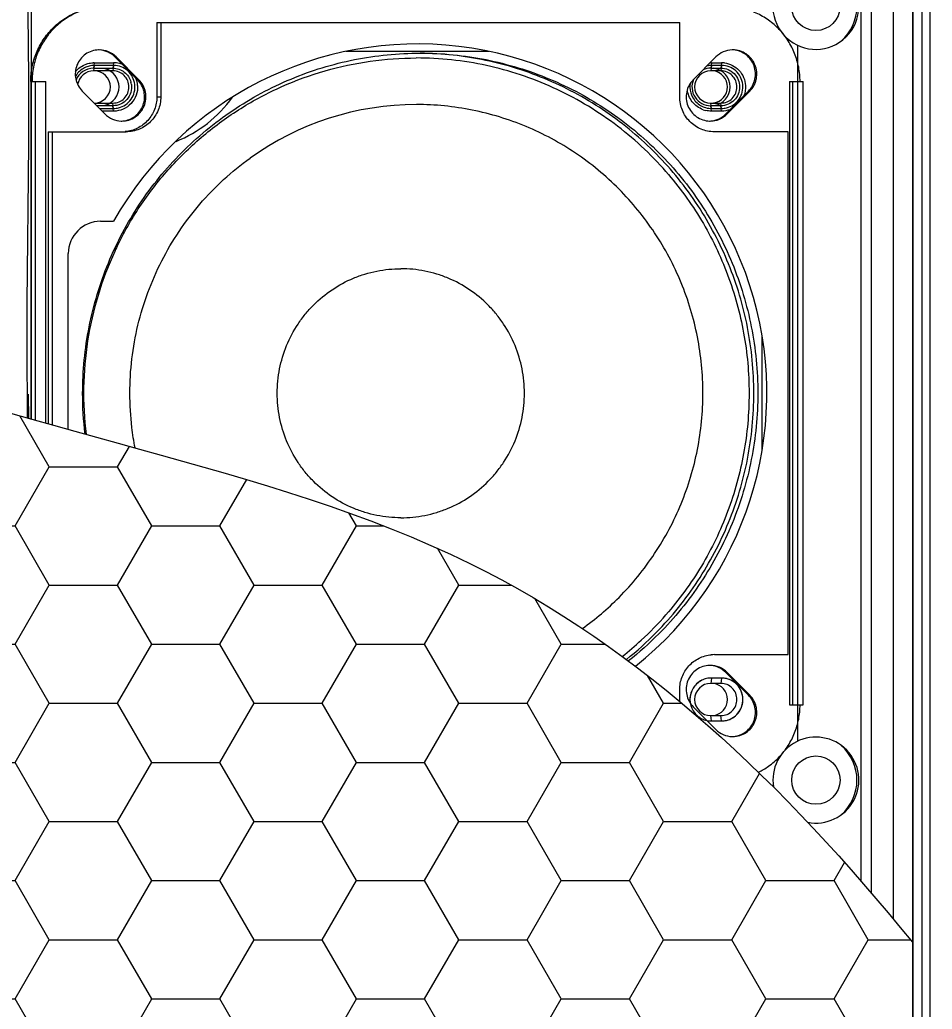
# Model space of a CAD drawing. Header units: millimetres. Extents: x 0 to 1188, y 0 to 840.
# Drawn here: x 381.3 to 466.2, y 583.2 to 675.2 of the extents above; entities that cross this region are included whole.
import ezdxf

# ---------------------------------------------------------------- set-up
doc = ezdxf.new("R2010")
doc.units = ezdxf.units.MM
doc.layers.get('0').update_dxf_attribs({"lineweight": 13})
doc.layers.add('标注', color=251, linetype='Continuous', lineweight=9)
doc.styles.get("Standard").update_dxf_attribs({"font": 'arial.ttf'})
doc.dimstyles.new('STANDARD 4', dxfattribs={"dimscale": 4, "dimtxt": 2.5, "dimasz": 1.5, "dimexe": 0.5, "dimexo": 0.5, "dimgap": 0.5, "dimtad": 1, "dimtoh": 1, "dimdec": 1, "dimzin": 12, "dimdsep": 46, "dimtxsty": 'Standard', "dimcen": 0, "dimclrd": 256, "dimclre": 256, "dimclrt": 256, "dimadec": 0, "dimazin": 0, "dimtp": 0.01, "dimtm": 0.01, "dimtfac": 1, "dimtdec": 1, "dimtofl": 0, "dimtmove": 0, "dimatfit": 3, "dimfxl": 1, "dimtolj": 1, "dimtzin": 4, "dimlwd": -1, "dimlwe": -1, "dimarcsym": 0})

# ---------------------------------------------------------------- blocks, each defined once
blk = doc.blocks.new('*D10')
at = {"layer": 'Defpoints', "color": 0, "transparency": 16777216}
for p in [(462.397, 762.99), (489.359, 762.99), (466.003, 445.991)]:
    blk.add_point(p, dxfattribs=at)
at = {"layer": '标注', "transparency": 16777216}
for p, q in [((464.397, 762.99), (491.359, 762.99)), ((489.359, 451.991), (489.359, 756.99)), ((468.003, 445.991), (491.359, 445.991))]:
    blk.add_line(p, q, dxfattribs=at)
for points in [[(488.359, 756.99), (490.359, 756.99), (489.359, 762.99)], [(488.359, 451.991), (490.359, 451.991), (489.359, 445.991)]]:
    blk.add_solid(points, dxfattribs=at)
at = {"layer": '标注', "transparency": 16777216, "insert": (482.25, 604.491), "char_height": 10, "attachment_point": 5, "rotation": 90}
blk.add_mtext('\\A1;317', dxfattribs=at)

msp = doc.modelspace()

# ---------------------------------------------------------------- hatches: boundary and pattern name
at = {"layer": '标注'}
h = msp.add_hatch(dxfattribs=at)
h.set_pattern_fill('HONEY', color=256, scale=2)
h.set_pattern_definition([(0, (746.0086, -81.2757), (9.525, 5.49926), [6.35, -12.7]), (120, (746.0086, -81.2757), (-9.525, 5.49926), [6.35, -12.7]), (60, (746.0086, -81.2757), (2e-08, 10.998523), [-12.7, 6.35])])
edge = h.paths.add_edge_path()
edge.add_spline(control_points=[(464.375, 589.399), (452.446, 604.103), (423.667, 631.724), (349.112, 640.447), (299.168, 693.732), (279.589, 735.326), (273.557, 749.741)], knot_values=[29.485286, 29.485286, 29.485286, 29.485286, 84.993062, 150.670041, 241.548536, 288.497234, 288.497234, 288.497234, 288.497234], degree=3, periodic=0)
edge.add_line((273.557, 749.741), (257.419, 749.741))
edge.add_line((257.419, 749.741), (257.419, 459.241))
edge.add_line((257.419, 459.241), (333.507, 459.241))
edge.add_line((333.507, 459.241), (340.536, 471.239))
edge.add_line((340.536, 471.239), (351.319, 471.239))
edge.add_line((351.319, 471.239), (357.319, 460.847))
edge.add_line((357.319, 460.847), (364.474, 460.847))
edge.add_line((364.474, 460.847), (370.474, 471.239))
edge.add_line((370.474, 471.239), (381.257, 471.239))
edge.add_line((381.257, 471.239), (388.286, 459.241))
edge.add_line((388.286, 459.241), (464.375, 459.241))
edge.add_line((464.375, 459.241), (464.375, 589.399))

# ---------------------------------------------------------------- linework, layer by layer
for p, q in [((466.003, 752.021), (466.003, 456.961)), ((466.003, 752.021), (466.003, 456.961)), ((466.003, 752.021), (466.003, 587.37)), ((459.575, 750.064), (459.575, 595.115)), ((460.575, 593.958), (460.575, 750.064)), ((462.575, 750.061), (462.575, 591.59)), ((464.44, 458.905), (464.44, 750.104)), ((464.44, 458.905), (464.44, 750.078)), ((464.44, 589.318), (464.44, 750.078)), ((465.293, 459.762), (465.293, 749.02)), ((465.293, 459.762), (465.293, 749.02)), ((465.293, 588.26), (465.293, 749.02)), ((382.397, 638.087), (382.397, 682.575)), ((382.12, 673.362), (382.054, 678.389)), ((394.069, 674.991), (394.069, 668.068)), ((394.069, 674.991), (442.726, 674.991)), ((394.434, 674.991), (394.434, 668.068)), ((442.726, 668.068), (442.726, 674.991)), ((424.957, 672.291), (411.656, 672.291)), ((453.685, 672.876), (453.685, 608.107)), ((388.247, 671.241), (388.186, 670.741)), ((388.247, 671.241), (390.047, 671.241)), ((390.047, 671.241), (389.986, 670.741)), ((392.276, 669.659), (390.17, 671.781)), ((390.292, 671.781), (390.17, 671.781)), ((392.398, 669.659), (390.292, 671.781)), ((446.088, 671.781), (443.983, 669.659)), ((445.6, 671.241), (446.622, 671.241)), ((445.675, 671.241), (445.614, 670.741)), ((446.622, 671.241), (446.561, 670.741)), ((388.247, 670.991), (388.186, 670.491)), ((388.186, 670.741), (389.986, 670.741)), ((389.986, 670.491), (388.186, 670.491)), ((390.047, 670.991), (388.247, 670.991)), ((390.047, 670.991), (389.986, 670.491)), ((445.675, 670.991), (445.614, 670.491)), ((445.614, 670.741), (446.561, 670.741)), ((446.561, 670.491), (445.614, 670.491)), ((446.622, 670.991), (445.675, 670.991)), ((446.622, 670.991), (446.561, 670.491)), ((382.337, 669.491), (382.337, 638.104)), ((382.337, 669.491), (383.756, 669.491)), ((382.763, 669.491), (382.763, 637.982)), ((383.756, 637.7), (383.756, 669.491)), ((392.398, 669.659), (392.276, 669.659)), ((452.929, 669.491), (452.929, 611.491)), ((452.929, 669.491), (454.226, 669.491)), ((453.234, 669.491), (453.234, 611.491)), ((454.226, 611.491), (454.226, 669.491)), ((387.134, 668.599), (389.239, 666.477)), ((447.019, 666.477), (449.124, 668.599)), ((447.141, 666.477), (449.246, 668.599)), ((449.246, 668.599), (449.124, 668.599)), ((394.069, 668.068), (394.434, 668.068)), ((388.233, 667.491), (389.986, 667.491)), ((389.986, 667.241), (388.481, 667.241)), ((388.729, 666.991), (390.047, 666.991)), ((390.047, 666.741), (388.978, 666.741)), ((390.047, 666.991), (389.986, 667.491)), ((390.047, 666.741), (389.986, 667.241)), ((445.614, 667.491), (446.561, 667.491)), ((445.675, 666.991), (445.614, 667.491)), ((445.675, 666.741), (445.614, 667.241)), ((446.561, 667.241), (445.614, 667.241)), ((445.675, 666.991), (446.622, 666.991)), ((446.622, 666.741), (445.675, 666.741)), ((446.622, 666.991), (446.561, 667.491)), ((446.622, 666.741), (446.561, 667.241)), ((447.141, 666.477), (447.019, 666.477)), ((383.972, 664.818), (383.972, 637.639)), ((383.972, 664.818), (391.208, 664.818)), ((384.337, 664.818), (384.337, 637.536)), ((452.823, 664.818), (445.952, 664.818)), ((452.823, 616.164), (452.823, 664.818)), ((388.834, 656.491), (390.045, 656.491)), ((385.834, 637.117), (385.834, 653.491)), ((450.394, 635.184), (450.394, 645.799)), ((382.159, 638.155), (382.141, 640.416)), ((445.952, 616.164), (452.823, 616.164)), ((447.141, 614.505), (447.019, 614.505)), ((449.124, 612.384), (447.019, 614.505)), ((449.246, 612.384), (447.141, 614.505)), ((445.675, 613.991), (445.614, 613.491)), ((445.675, 613.991), (445.614, 613.491)), ((446.561, 613.491), (445.614, 613.491)), ((446.561, 613.491), (445.614, 613.491)), ((446.622, 613.991), (445.675, 613.991)), ((446.622, 613.991), (445.675, 613.991)), ((446.622, 613.991), (446.561, 613.491)), ((446.622, 613.991), (446.561, 613.491)), ((442.726, 611.814), (442.726, 612.914)), ((449.246, 612.384), (449.124, 612.384)), ((452.929, 611.491), (454.226, 611.491)), ((443.983, 611.323), (446.088, 609.202)), ((445.614, 610.491), (446.561, 610.491)), ((445.675, 609.991), (445.614, 610.491)), ((445.614, 610.491), (446.561, 610.491)), ((445.675, 609.991), (445.614, 610.491)), ((446.622, 609.991), (446.561, 610.491)), ((446.622, 609.991), (446.561, 610.491)), ((445.675, 609.991), (446.622, 609.991)), ((445.675, 609.991), (446.622, 609.991))]:
    msp.add_line(p, q)
msp.add_lwpolyline([(382.045, 638.187), (382.022, 640.17), (382.001, 642.941), (381.993, 645.771), (382.005, 648.685), (382.015, 650.015)])
for centre in [(455.397, 676.491), (455.397, 604.491)]:
    msp.add_circle(centre, 2.25)
for centre, radius, start, end in [((455.397, 676.491), 4, 144.03264, 136.54623), ((454.91, 676.494), 4.308, 311.38492, 359.88186), ((388.713, 670.233), 2.207, 89.99825, 91.58191), ((388.712, 670.215), 2.225, 44.73216, 89.96392), ((388.589, 670.214), 2.226, 44.73957, 84.94625), ((418.334, 640.491), 32.5, 308.58435, 150.50763), ((447.669, 670.215), 2.225, 91.61122, 135.26531), ((447.667, 670.233), 2.207, 90.00272, 91.58618), ((388.209, 669.375), 1.867, 88.84208, 91.59196), ((390.046, 669.033), 2.208, 83.09277, 89.98141), ((390.043, 669.006), 2.236, 68.43906, 83.10022), ((445.637, 669.375), 1.867, 88.84208, 92.65174), ((446.621, 669.033), 2.208, 83.09277, 89.98141), ((388.186, 668.991), 1.75, 90, 159.07487), ((388.186, 668.991), 1.5, 90, 171.58868), ((445.614, 668.991), 1.5, 90, 270), ((445.614, 668.991), 1.75, 90, 113.97888), ((389.949, 668.989), 1.773, 7.46876, 14.86799), ((390.003, 668.989), 2.277, 3.38495, 21.33129), ((445.614, 668.991), 1.75, 156.66423, 270), ((391.397, 675.068), 12, 291.80448, 324.06513), ((390.045, 668.973), 1.982, 270.05728, 283.53239), ((418.233, 640.827), 26.527, 90.02016, 125.69453), ((445.688, 668.994), 2.257, 249.77647, 256.31099), ((445.644, 668.656), 1.665, 268.07638, 271.08287), ((446.62, 668.973), 1.982, 270.05722, 283.53384), ((446.629, 668.943), 2.2, 290.11141, 291.61642), ((390.82, 668.044), 2.225, 224.73469, 268.38878), ((390.819, 668.025), 2.207, 268.41382, 269.99728), ((445.562, 668.025), 2.207, 268.41809, 270.00175), ((445.56, 668.043), 2.225, 270.03608, 315.26784), ((445.438, 668.044), 2.226, 275.05375, 315.26043), ((388.834, 653.491), 3, 90, 180), ((418.543, 640.535), 31.284, 153.79186, 155.14698), ((418.659, 640.491), 31.408, 155.16434, 187.00925), ((445.952, 612.97), 3.194, 90.00768, 95.12026), ((445.562, 612.957), 2.207, 89.99825, 91.58191), ((445.56, 612.939), 2.225, 44.73216, 89.96392), ((445.438, 612.938), 2.226, 44.73957, 84.94625), ((445.614, 611.991), 1.5, 90, 270), ((445.614, 611.991), 1.5, 90, 270), ((446.62, 612.009), 1.982, 76.46616, 89.94278), ((446.583, 611.991), 2.024, 356.68567, 9.88222), ((445.688, 611.991), 2.013, 183.56486, 189.17678), ((445.644, 611.656), 1.665, 268.07638, 271.08287), ((445.644, 611.656), 1.665, 268.07638, 271.08287), ((446.62, 611.973), 1.982, 270.05728, 283.53239), ((446.62, 611.973), 1.982, 270.05728, 283.53239), ((447.669, 610.768), 2.225, 224.73469, 268.38878), ((447.667, 610.75), 2.207, 268.41382, 269.99728), ((455.397, 604.491), 4, 259.0418, 189.42168), ((454.91, 604.488), 4.308, 359.96372, 48.60736), ((454.91, 604.494), 4.308, 311.38492, 359.88186)]:
    msp.add_arc(centre, radius, start, end)
for centre, major_axis, start_param, end_param in [((388.234, 668.991), (-1.511, 0), 7.853982, 10.995574), ((388.787, 668.991), (1.763, 0), -1.304831, 1.304831), ((445.662, 668.991), (1.511, 0), 4.849112, 7.717258), ((445.662, 668.991), (1.763, 0), 4.847543, 7.718827), ((445.662, 611.991), (-1.511, 0), 7.990705, 10.858851), ((445.662, 611.991), (-1.511, 0), 7.990705, 10.858851)]:
    msp.add_ellipse(centre, major_axis=major_axis, ratio=0.992546, start_param=start_param, end_param=end_param)
for points, knots in [([(273.557, 749.741), (279.588, 735.326), (299.168, 693.732), (349.112, 640.447), (423.667, 631.724), (452.446, 604.103), (464.375, 589.399)], [29.485286, 29.485286, 29.485286, 29.485286, 76.433984, 167.312479, 232.989458, 288.497234, 288.497234, 288.497234, 288.497234]), ([(382.337, 669.491), (382.337, 669.949), (382.426, 670.866), (382.824, 672.186), (383.47, 673.404), (384.339, 674.472), (385.399, 675.348), (386.608, 676), (387.919, 676.401), (388.83, 676.491), (389.284, 676.491)], [0, 0, 0, 0, 0.125458, 0.250847, 0.376107, 0.501198, 0.626108, 0.750848, 0.875459, 1, 1, 1, 1]), ([(389.284, 676.49), (388.836, 676.482), (387.936, 676.378), (386.645, 675.963), (385.458, 675.304), (384.419, 674.428), (383.567, 673.365), (382.935, 672.158), (382.546, 670.85), (382.458, 669.943), (382.458, 669.491)], [0, 0, 0, 0, 0.124556, 0.249163, 0.373907, 0.498817, 0.623909, 0.749165, 0.874549, 1, 1, 1, 1]), ([(453.922, 669.491), (453.922, 669.936), (453.837, 670.827), (453.461, 672.114), (452.85, 673.306), (452.025, 674.36), (451.016, 675.237), (449.861, 675.905), (448.601, 676.341), (447.72, 676.465), (447.278, 676.484)], [0, 0, 0, 0, 0.12544, 0.250818, 0.37607, 0.501163, 0.626077, 0.750826, 0.87543, 1, 1, 1, 1]), ([(382.018, 650.011), (382.045, 653.889), (382.138, 659.718), (382.17, 667.501), (382.146, 671.407), (382.128, 673.361)], [0, 0, 0, 0, 0.498193, 0.748957, 1, 1, 1, 1]), ([(388.652, 672.439), (388.436, 672.433), (388.003, 672.357), (387.416, 672.06), (386.937, 671.606), (386.609, 671.034), (386.457, 670.39), (386.495, 669.729), (386.719, 669.108), (386.981, 668.753), (387.134, 668.599)], [0, 0, 0, 0, 0.124453, 0.249065, 0.37393, 0.499055, 0.624364, 0.749724, 0.874965, 1, 1, 1, 1]), ([(387.395, 636.684), (387.243, 637.947), (387.043, 641.29), (387.571, 646.703), (389.072, 651.686), (390.831, 655.433), (392.418, 658.102), (394.258, 660.601), (397.019, 663.67), (401.012, 666.974), (405.572, 669.429), (409.446, 670.826), (412.442, 671.582), (415.496, 672.038), (417.553, 672.14), (418.58, 672.14)], [0.4614892, 0.4614892, 0.4614892, 0.4614892, 0.5, 0.5626912, 0.6253476, 0.6566907, 0.6880146, 0.7193174, 0.7505978, 0.8130146, 0.8753475, 0.9065253, 0.9376891, 0.9688529, 1, 1, 1, 1]), ([(418.58, 672.14), (419.608, 672.14), (421.664, 672.038), (424.719, 671.582), (427.714, 670.826), (431.588, 669.429), (436.149, 666.974), (440.141, 663.67), (442.902, 660.601), (444.742, 658.102), (446.329, 655.433), (448.088, 651.686), (449.589, 646.703), (450.195, 640.491), (449.589, 634.279), (448.088, 629.296), (446.329, 625.549), (444.742, 622.881), (442.902, 620.382), (440.671, 617.9), (438.948, 616.363), (437.951, 615.576)], [0, 0, 0, 0, 0.0311471, 0.0623109, 0.0934747, 0.1246525, 0.1869854, 0.2494022, 0.2806826, 0.3119854, 0.3433093, 0.3746524, 0.4373088, 0.5, 0.5626912, 0.6253476, 0.6566907, 0.6880146, 0.7193174, 0.7505978, 0.7890588, 0.7890588, 0.7890588, 0.7890588]), ([(437.762, 615.716), (438.743, 616.502), (440.439, 618.036), (442.638, 620.507), (444.452, 622.996), (446.017, 625.651), (447.751, 629.376), (449.229, 634.325), (449.827, 640.491), (449.229, 646.657), (447.751, 651.606), (446.017, 655.331), (444.452, 657.986), (442.638, 660.475), (439.914, 663.537), (435.972, 666.842), (431.466, 669.315), (427.633, 670.737), (424.667, 671.517), (421.64, 672.002), (419.6, 672.126), (418.58, 672.138)], [0.2110855, 0.2110855, 0.2110855, 0.2110855, 0.2494063, 0.2806865, 0.3119891, 0.3433126, 0.3746548, 0.4373103, 0.5, 0.5626897, 0.6253452, 0.6566874, 0.6880109, 0.7193135, 0.7505937, 0.8130121, 0.8753463, 0.9065248, 0.9376882, 0.9688491, 1, 1, 1, 1]), ([(449.246, 668.599), (449.401, 668.754), (449.6, 669.025), (449.778, 669.429), (449.895, 669.855), (449.922, 670.413), (449.787, 670.955), (449.59, 671.35), (449.337, 671.712), (448.926, 672.087), (448.326, 672.374), (447.886, 672.44), (447.667, 672.44)], [0, 0, 0, 0, 0.12496, 0.187695, 0.250461, 0.375744, 0.50097, 0.563686, 0.626343, 0.751113, 0.875632, 1, 1, 1, 1]), ([(449.124, 668.599), (449.273, 668.749), (449.53, 669.094), (449.755, 669.696), (449.804, 670.339), (449.672, 670.969), (449.371, 671.538), (448.923, 671.999), (448.366, 672.315), (447.949, 672.413), (447.74, 672.431)], [0, 0, 0, 0, 0.125016, 0.250237, 0.375579, 0.500883, 0.62602, 0.750908, 0.875543, 1, 1, 1, 1]), ([(387.488, 671.109), (387.542, 671.129), (387.759, 671.199), (387.987, 671.236), (388.157, 671.241)], [0, 0, 0, 0, 0.25371, 1, 1, 1, 1]), ([(390.475, 654.351), (391.111, 655.642), (392.562, 658.14), (395.232, 661.545), (398.344, 664.547), (401.839, 667.085), (405.649, 669.112), (409.701, 670.589), (413.916, 671.486), (416.783, 671.687), (418.214, 671.687)], [0, 0, 0, 0, 0.125398, 0.250675, 0.375823, 0.500843, 0.625748, 0.750556, 0.875297, 1, 1, 1, 1]), ([(441.447, 661.113), (440.724, 661.94), (439.19, 663.518), (436.652, 665.626), (433.907, 667.451), (430.986, 668.974), (427.921, 670.176), (424.747, 671.045), (421.499, 671.57), (419.309, 671.687), (418.214, 671.687)], [0, 0, 0, 0, 0.125284, 0.25047, 0.37556, 0.500564, 0.625495, 0.750357, 0.875204, 1, 1, 1, 1]), ([(446.887, 671.225), (447.143, 671.194), (447.65, 671.041), (448.282, 670.564), (448.715, 669.9), (448.836, 669.382), (448.851, 669.123)], [0, 0, 0, 0, 0.249383, 0.498969, 0.74926, 1, 1, 1, 1]), ([(386.486, 670.392), (386.614, 670.554), (386.92, 670.843), (387.292, 671.038), (387.488, 671.109)], [0, 0, 0, 0, 0.498304, 1, 1, 1, 1]), ([(387.354, 670.78), (387.187, 670.696), (386.877, 670.484), (386.617, 670.17), (386.508, 669.98), (386.492, 669.951)], [0, 0, 0, 0, 0.1265058, 0.2517854, 0.2741853, 0.2741853, 0.2741853, 0.2741853]), ([(389.986, 670.741), (390.358, 670.741), (391.126, 670.484), (391.567, 669.806), (391.663, 669.444)], [0, 0, 0, 0, 0.498952, 1, 1, 1, 1]), ([(389.986, 667.491), (390.179, 667.491), (390.571, 667.569), (391.066, 667.904), (391.397, 668.403), (391.513, 668.991), (391.397, 669.58), (391.066, 670.079), (390.571, 670.413), (390.179, 670.491), (389.986, 670.491)], [0, 0, 0, 0, 0.124567, 0.249389, 0.374568, 0.5, 0.625432, 0.750612, 0.875433, 1, 1, 1, 1]), ([(390.508, 667.046), (390.741, 667.102), (391.191, 667.302), (391.711, 667.822), (392.015, 668.494), (392.062, 669.231), (391.846, 669.936), (391.395, 670.519), (390.769, 670.902), (390.286, 670.991), (390.047, 670.991)], [0, 0, 0, 0, 0.124715, 0.24965, 0.374913, 0.50033, 0.62567, 0.750743, 0.875475, 1, 1, 1, 1]), ([(446.561, 670.741), (446.787, 670.741), (447.244, 670.65), (447.822, 670.26), (448.208, 669.678), (448.343, 668.991), (448.208, 668.305), (447.822, 667.722), (447.244, 667.333), (446.787, 667.241), (446.561, 667.241)], [0, 0, 0, 0, 0.124567, 0.249388, 0.374568, 0.5, 0.625432, 0.750611, 0.875433, 1, 1, 1, 1]), ([(446.561, 667.491), (446.754, 667.491), (447.147, 667.569), (447.641, 667.904), (447.972, 668.403), (448.088, 668.991), (447.972, 669.58), (447.641, 670.079), (447.147, 670.413), (446.754, 670.491), (446.561, 670.491)], [0, 0, 0, 0, 0.124567, 0.249388, 0.374568, 0.5, 0.625432, 0.750611, 0.875433, 1, 1, 1, 1]), ([(447.084, 667.046), (447.316, 667.102), (447.766, 667.302), (448.286, 667.822), (448.59, 668.494), (448.637, 669.231), (448.421, 669.936), (447.97, 670.519), (447.344, 670.902), (446.861, 670.991), (446.622, 670.991)], [0, 0, 0, 0, 0.124714, 0.24965, 0.374913, 0.50033, 0.62567, 0.750742, 0.875475, 1, 1, 1, 1]), ([(390.819, 665.818), (391.037, 665.818), (391.477, 665.884), (392.078, 666.171), (392.489, 666.546), (392.741, 666.908), (392.938, 667.303), (393.073, 667.845), (393.046, 668.403), (392.929, 668.829), (392.751, 669.233), (392.552, 669.504), (392.398, 669.659)], [0, 0, 0, 0, 0.124368, 0.248887, 0.373657, 0.436314, 0.49903, 0.624256, 0.749539, 0.812305, 0.87504, 1, 1, 1, 1]), ([(390.891, 665.827), (391.1, 665.845), (391.517, 665.943), (392.075, 666.259), (392.522, 666.72), (392.824, 667.289), (392.955, 667.919), (392.906, 668.562), (392.682, 669.164), (392.425, 669.509), (392.276, 669.659)], [0, 0, 0, 0, 0.124457, 0.249092, 0.37398, 0.499117, 0.624421, 0.749763, 0.874984, 1, 1, 1, 1]), ([(443.983, 669.659), (443.83, 669.505), (443.567, 669.15), (443.343, 668.529), (443.305, 667.868), (443.457, 667.224), (443.786, 666.652), (444.265, 666.198), (444.852, 665.901), (445.285, 665.825), (445.501, 665.819)], [0, 0, 0, 0, 0.125035, 0.250276, 0.375636, 0.500945, 0.62607, 0.750935, 0.875547, 1, 1, 1, 1]), ([(391.708, 669.22), (391.74, 668.975), (391.699, 668.467), (391.332, 667.803), (390.726, 667.349), (390.23, 667.241), (389.986, 667.241)], [0, 0, 0, 0, 0.250844, 0.501272, 0.750897, 1, 1, 1, 1]), ([(392.276, 669.123), (392.293, 668.82), (392.205, 668.201), (391.718, 667.406), (390.958, 666.868), (390.348, 666.741), (390.047, 666.741)], [0, 0, 0, 0, 0.250857, 0.50125, 0.750858, 1, 1, 1, 1]), ([(444.907, 666.876), (444.517, 667.02), (443.801, 667.533), (443.478, 668.353), (443.437, 668.765)], [0, 0, 0, 0, 0.50149, 1, 1, 1, 1]), ([(443.702, 669.314), (443.684, 669.205), (443.644, 668.725), (443.84, 668.057), (444.318, 667.486), (444.631, 667.276), (444.798, 667.194)], [0.4254256, 0.4254256, 0.4254256, 0.4254256, 0.4997007, 0.747233, 0.8736084, 1, 1, 1, 1]), ([(394.069, 668.068), (394.069, 667.669), (393.92, 666.864), (393.383, 665.996), (392.792, 665.456), (392.281, 665.138), (391.72, 664.921), (391.326, 664.849), (391.128, 664.831)], [0, 0, 0, 0, 0.250272, 0.500046, 0.625236, 0.750236, 0.875122, 1, 1, 1, 1]), ([(394.434, 668.068), (394.434, 667.856), (394.393, 667.43), (394.208, 666.817), (393.908, 666.251), (393.505, 665.756), (393.013, 665.349), (392.451, 665.046), (391.842, 664.86), (391.419, 664.818), (391.208, 664.818)], [0, 0, 0, 0, 0.12542, 0.250865, 0.376101, 0.501198, 0.626113, 0.75083, 0.875497, 1, 1, 1, 1]), ([(445.952, 664.818), (445.741, 664.818), (445.318, 664.86), (444.709, 665.046), (444.148, 665.349), (443.656, 665.756), (443.252, 666.251), (442.952, 666.817), (442.768, 667.43), (442.726, 667.856), (442.726, 668.068)], [0, 0, 0, 0, 0.124503, 0.24917, 0.373887, 0.498802, 0.623899, 0.749135, 0.87458, 1, 1, 1, 1]), ([(433.67, 618.596), (434.884, 619.466), (436.696, 621.008), (438.868, 623.423), (440.429, 625.544), (441.776, 627.809), (443.269, 630.989), (444.543, 635.219), (445.058, 640.491), (444.543, 645.764), (443.269, 649.993), (441.776, 653.174), (440.429, 655.439), (438.868, 657.559), (436.524, 660.165), (433.135, 662.969), (429.265, 665.053), (425.977, 666.238), (423.434, 666.88), (420.842, 667.267), (419.096, 667.354), (418.224, 667.354)], [0.1961472, 0.1961472, 0.1961472, 0.1961472, 0.2494022, 0.2806826, 0.3119854, 0.3433094, 0.3746524, 0.4373088, 0.5, 0.5626912, 0.6253476, 0.6566906, 0.6880146, 0.7193174, 0.7505978, 0.8130146, 0.8753473, 0.9065255, 0.9376893, 0.9688518, 1, 1, 1, 1]), ([(444.798, 667.194), (444.861, 667.164), (445.112, 667.056), (445.385, 666.999), (445.588, 666.992)], [0, 0, 0, 0, 0.256087, 1, 1, 1, 1]), ([(392.044, 635.403), (391.924, 636.032), (391.662, 637.72), (391.498, 640.491), (391.687, 643.687), (392.251, 646.838), (393.183, 649.899), (394.468, 652.827), (396.089, 655.581), (398.024, 658.121), (400.243, 660.412), (401.894, 661.753), (402.755, 662.371)], [0.3997166, 0.3997166, 0.3997166, 0.3997166, 0.4373846, 0.5, 0.5626154, 0.6252178, 0.6877947, 0.7503355, 0.8128314, 0.8752757, 0.9376656, 1, 1, 1, 1]), ([(441.447, 661.113), (442.679, 659.705), (444.893, 656.658), (447.34, 651.57), (448.842, 646.122), (449.347, 640.491), (448.842, 634.861), (447.34, 629.412), (444.893, 624.325), (442.679, 621.277), (441.447, 619.869)], [0, 0, 0, 0, 0.124844, 0.249815, 0.374882, 0.5, 0.625118, 0.750185, 0.875157, 1, 1, 1, 1]), ([(416.772, 628.903), (416.021, 628.903), (414.889, 629.015), (413.428, 629.384), (412.009, 629.895), (410.34, 630.794), (408.878, 632.004), (407.867, 633.128), (406.969, 634.347), (406.077, 636.029), (405.419, 638.216), (405.196, 640.491), (405.419, 642.766), (406.077, 644.953), (406.969, 646.635), (407.867, 647.854), (408.878, 648.978), (410.34, 650.188), (412.009, 651.087), (413.428, 651.598), (414.889, 651.967), (416.021, 652.08), (416.772, 652.08)], [0, 0, 0, 0, 0.062254, 0.093429, 0.124614, 0.186966, 0.249401, 0.280691, 0.312004, 0.374614, 0.43729, 0.5, 0.56271, 0.625386, 0.687996, 0.719309, 0.750599, 0.813034, 0.875386, 0.906571, 0.937746, 1, 1, 1, 1]), ([(416.772, 628.903), (417.524, 628.903), (418.656, 629.015), (420.117, 629.384), (421.536, 629.895), (423.205, 630.794), (424.667, 632.004), (425.678, 633.128), (426.576, 634.347), (427.468, 636.029), (428.126, 638.216), (428.349, 640.491), (428.126, 642.766), (427.468, 644.953), (426.576, 646.635), (425.678, 647.854), (424.667, 648.978), (423.205, 650.188), (421.536, 651.087), (420.117, 651.598), (418.656, 651.967), (417.524, 652.08), (416.772, 652.08)], [0, 0, 0, 0, 0.062254, 0.093429, 0.124614, 0.186966, 0.249401, 0.280691, 0.312004, 0.374614, 0.43729, 0.5, 0.56271, 0.625386, 0.687996, 0.719309, 0.750599, 0.813034, 0.875386, 0.906571, 0.937746, 1, 1, 1, 1]), ([(437.385, 615.994), (437.992, 616.476), (439.416, 617.696), (440.724, 619.042), (441.447, 619.869)], [0.7863576, 0.7863576, 0.7863576, 0.7863576, 0.8747156, 1, 1, 1, 1]), ([(442.726, 612.914), (442.726, 613.313), (442.874, 614.118), (443.411, 614.986), (444.003, 615.527), (444.514, 615.844), (445.074, 616.061), (445.469, 616.134), (445.667, 616.151)], [0, 0, 0, 0, 0.250272, 0.500046, 0.625236, 0.750236, 0.875122, 1, 1, 1, 1]), ([(445.501, 615.163), (445.285, 615.157), (444.852, 615.081), (444.265, 614.785), (443.786, 614.331), (443.457, 613.758), (443.305, 613.114), (443.343, 612.454), (443.567, 611.832), (443.83, 611.477), (443.983, 611.323)], [0, 0, 0, 0, 0.124453, 0.249065, 0.37393, 0.499055, 0.624364, 0.749724, 0.874965, 1, 1, 1, 1]), ([(444.782, 613.78), (444.607, 613.692), (444.281, 613.466), (443.916, 613.001), (443.699, 612.452), (443.667, 612.059), (443.679, 611.866)], [0, 0, 0, 0, 0.251901, 0.501343, 0.750505, 1, 1, 1, 1]), ([(444.782, 613.78), (444.615, 613.696), (444.305, 613.484), (443.832, 612.911), (443.569, 611.983), (443.84, 611.057), (444.318, 610.486), (444.631, 610.276), (444.798, 610.194)], [0, 0, 0, 0, 0.126506, 0.251785, 0.499701, 0.747233, 0.873608, 1, 1, 1, 1]), ([(446.561, 610.491), (446.754, 610.491), (447.147, 610.569), (447.641, 610.904), (447.972, 611.403), (448.088, 611.991), (447.972, 612.58), (447.641, 613.079), (447.147, 613.413), (446.754, 613.491), (446.561, 613.491)], [0, 0, 0, 0, 0.124567, 0.249389, 0.374568, 0.5, 0.625432, 0.750612, 0.875433, 1, 1, 1, 1]), ([(446.561, 610.491), (446.754, 610.491), (447.147, 610.569), (447.641, 610.904), (447.972, 611.403), (448.088, 611.991), (447.972, 612.58), (447.641, 613.079), (447.147, 613.413), (446.754, 613.491), (446.561, 613.491)], [0, 0, 0, 0, 0.124567, 0.249389, 0.374568, 0.5, 0.625432, 0.750612, 0.875433, 1, 1, 1, 1]), ([(447.084, 610.046), (447.316, 610.102), (447.766, 610.302), (448.286, 610.822), (448.59, 611.494), (448.637, 612.231), (448.421, 612.936), (447.97, 613.519), (447.344, 613.902), (446.861, 613.991), (446.622, 613.991)], [0, 0, 0, 0, 0.124715, 0.24965, 0.374913, 0.50033, 0.62567, 0.750743, 0.875475, 1, 1, 1, 1]), ([(448.577, 612.338), (448.511, 612.714), (448.155, 613.441), (447.453, 613.847), (447.084, 613.936)], [0, 0, 0, 0, 0.500971, 1, 1, 1, 1]), ([(447.667, 608.543), (447.886, 608.543), (448.326, 608.608), (448.926, 608.895), (449.337, 609.271), (449.59, 609.632), (449.787, 610.027), (449.922, 610.569), (449.895, 611.127), (449.778, 611.553), (449.6, 611.957), (449.401, 612.228), (449.246, 612.384)], [0, 0, 0, 0, 0.124368, 0.248887, 0.373657, 0.436314, 0.49903, 0.624256, 0.749539, 0.812305, 0.87504, 1, 1, 1, 1]), ([(447.74, 608.551), (447.949, 608.57), (448.366, 608.667), (448.923, 608.984), (449.371, 609.445), (449.672, 610.013), (449.804, 610.643), (449.755, 611.286), (449.53, 611.889), (449.273, 612.234), (449.124, 612.384)], [0, 0, 0, 0, 0.124457, 0.249092, 0.37398, 0.499117, 0.624421, 0.749763, 0.874984, 1, 1, 1, 1]), ([(447.084, 610.046), (447.488, 610.144), (448.255, 610.617), (448.579, 611.457), (448.603, 611.874)], [0, 0, 0, 0, 0.498962, 1, 1, 1, 1]), ([(450.05, 605.214), (450.378, 605.378), (451.074, 605.796), (452.025, 606.622), (452.85, 607.676), (453.461, 608.868), (453.837, 610.155), (453.922, 611.047), (453.922, 611.491)], [0.2707231, 0.2707231, 0.2707231, 0.2707231, 0.3739232, 0.4988374, 0.6239299, 0.749182, 0.8745601, 1, 1, 1, 1]), ([(444.798, 610.194), (444.861, 610.164), (445.112, 610.056), (445.385, 609.999), (445.588, 609.992)], [0, 0, 0, 0, 0.256087, 1, 1, 1, 1])]:
    msp.add_open_spline(points, degree=3, knots=knots)
for points in [[(387.787, 670.939), (387.637, 670.903), (387.491, 670.849), (387.354, 670.78)], [(388.247, 670.991), (388.093, 670.994), (387.937, 670.975), (387.787, 670.939)], [(445.675, 670.991), (445.537, 670.994), (445.399, 670.979), (445.264, 670.95)], [(448.851, 669.123), (448.87, 668.8), (448.817, 668.466), (448.699, 668.165)], [(445.675, 666.741), (445.5, 666.739), (445.324, 666.76), (445.154, 666.801)], [(447.386, 666.877), (447.143, 666.788), (446.88, 666.741), (446.622, 666.741)], [(445.215, 613.939), (445.065, 613.903), (444.919, 613.849), (444.782, 613.78)], [(445.215, 613.939), (445.065, 613.903), (444.919, 613.849), (444.782, 613.78)], [(445.675, 613.991), (445.521, 613.994), (445.365, 613.975), (445.215, 613.939)], [(445.675, 613.991), (445.521, 613.994), (445.365, 613.975), (445.215, 613.939)], [(445.26, 610.033), (445.368, 610.01), (445.478, 609.996), (445.588, 609.992)]]:
    msp.add_open_spline(points, degree=3)
msp.add_line((464.375, 749.741), (464.375, 459.241), dxfattribs=at)
msp.add_open_spline([(273.557, 749.741), (279.589, 735.326), (299.168, 693.732), (349.112, 640.447), (423.667, 631.724), (452.446, 604.103), (464.375, 589.399)], degree=3, knots=[29.485286, 29.485286, 29.485286, 29.485286, 76.433984, 167.312479, 232.989458, 288.497234, 288.497234, 288.497234, 288.497234], dxfattribs=at)

# ---------------------------------------------------------------- dimensions: what is measured, and where the dimension line sits
dim = msp.add_linear_dim(base=(489.359, 762.99), p1=(466.003, 445.991), p2=(462.397, 762.99), angle=90, dimstyle='STANDARD 4', override={"dimdec": 0}, dxfattribs=at)
dim.commit()
dim.dimension.update_dxf_attribs({"geometry": '*D10', "text_midpoint": (489.359, 604.491), "dimtype": 160})

doc.saveas('drawing.dxf')
